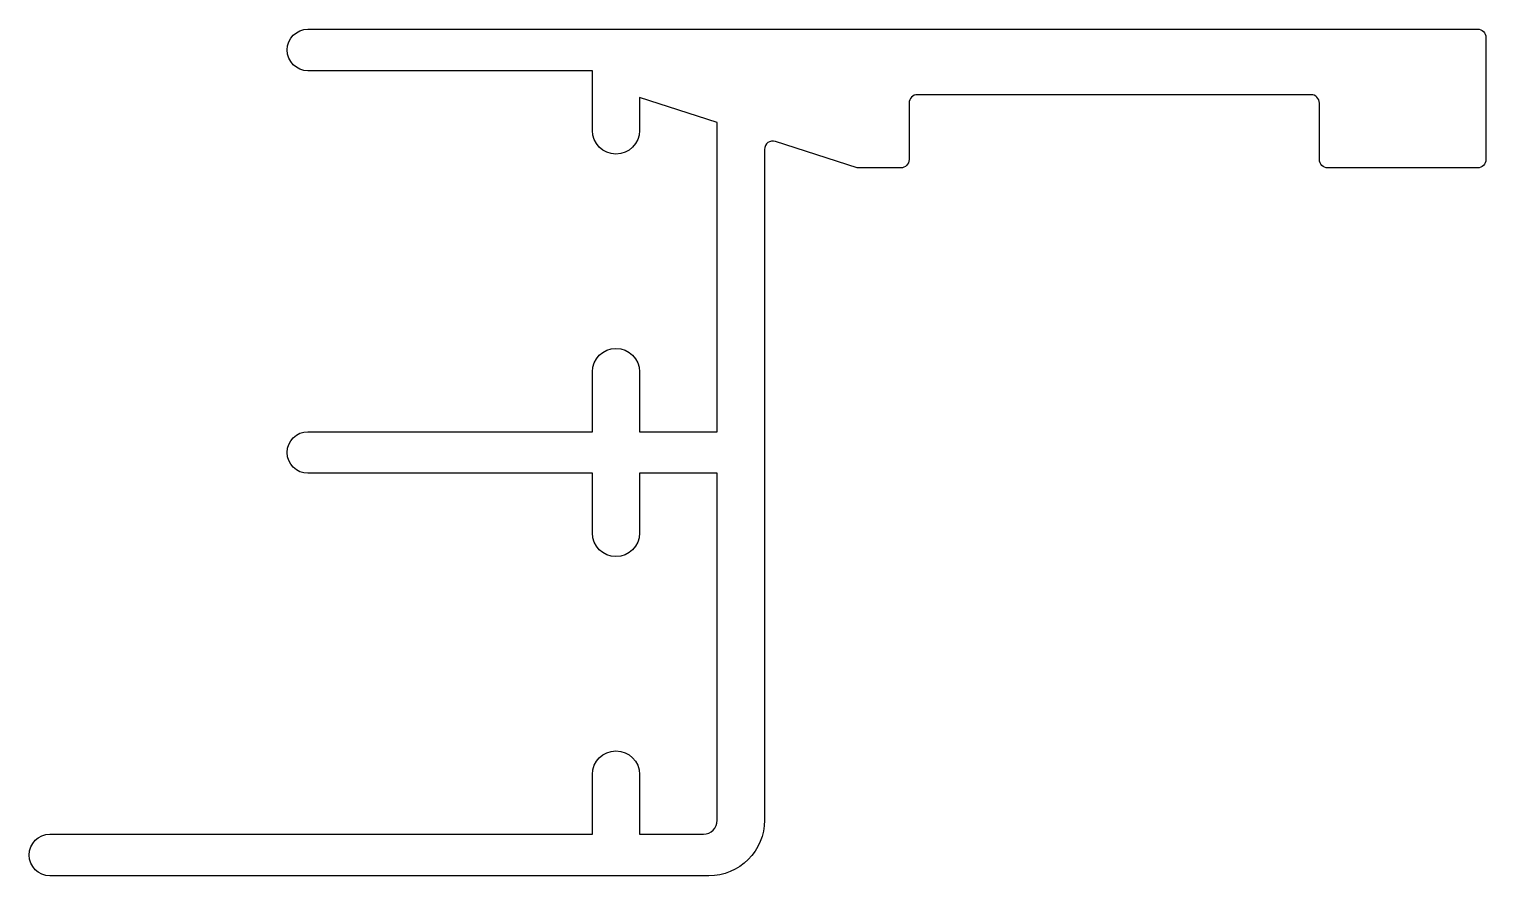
# Model space of a CAD drawing. Extents: x 604.6 to 657.1, y 618.5 to 649.
import ezdxf

# ---------------------------------------------------------------- set-up
doc = ezdxf.new("R2010")
doc.units = 0
doc.layers.get('0').update_dxf_attribs({"linetype": 'CONTINUOUS'})

msp = doc.modelspace()

# ---------------------------------------------------------------- linework, layer by layer
at = {"color": 7}
msp.add_lwpolyline([(624.902, 619.987), (624.902, 622.137, -1), (626.602, 622.137), (626.602, 619.987), (628.902, 619.987, 0.414214), (629.402, 620.487), (629.402, 632.987), (626.602, 632.987), (626.602, 630.837, -1), (624.902, 630.837), (624.902, 632.987), (614.652, 632.987, -1), (614.652, 634.487), (624.902, 634.487), (624.902, 636.637, -1), (626.602, 636.637), (626.602, 634.487), (629.402, 634.487), (629.402, 645.619), (626.602, 646.527), (626.602, 645.337, -1), (624.902, 645.337), (624.902, 647.487), (614.652, 647.487, -1), (614.652, 648.987), (656.802, 648.987, -0.414214), (657.102, 648.687), (657.102, 644.287, -0.414214), (656.802, 643.987), (651.402, 643.987, -0.414214), (651.102, 644.287), (651.102, 646.326, 0.414214), (650.802, 646.626), (636.614, 646.626, 0.414214), (636.314, 646.326), (636.314, 644.287, -0.414214), (636.014, 643.987), (634.439, 643.987), (631.495, 644.941, 0.509303), (631.102, 644.656), (631.102, 620.487, -0.414214), (629.102, 618.487), (605.352, 618.487, -1), (605.352, 619.987)], format="xyb", close=True, dxfattribs=at)

doc.saveas('drawing.dxf')
